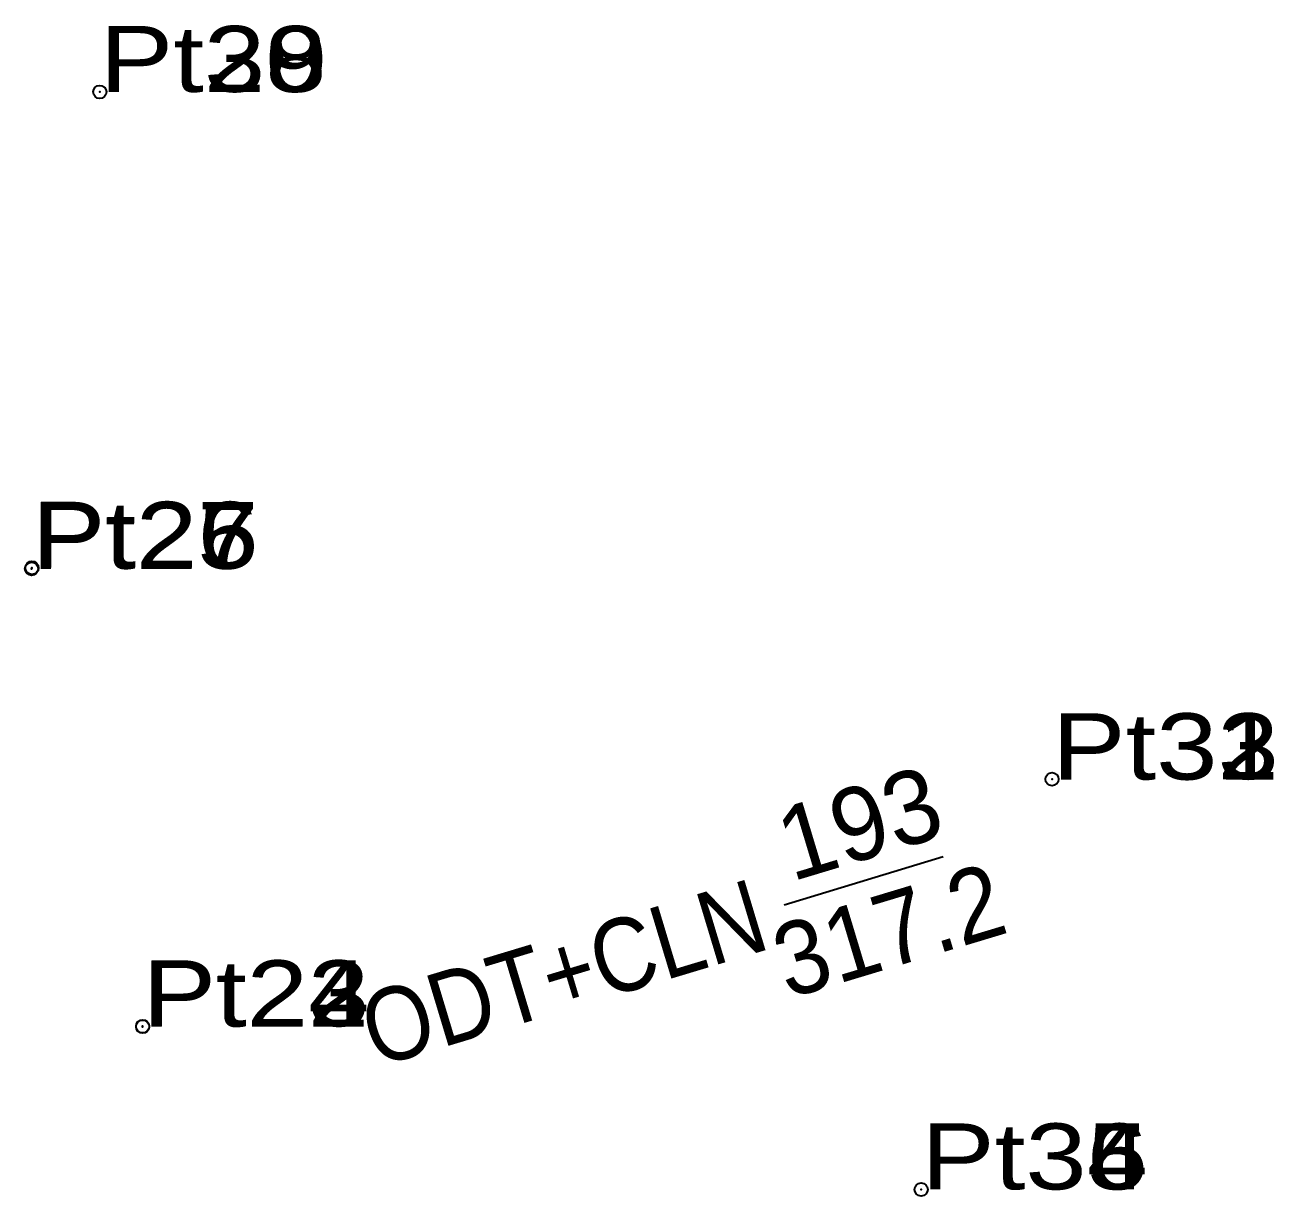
# Model space of a CAD drawing. Header units: metres. Extents: x 551153 to 553021, y 1838448 to 1841038.
# Drawn here: x 552159.94 to 552194.02, y 1839643.26 to 1839675.21 of the extents above; entities that cross this region are included whole.
import ezdxf
from ezdxf.enums import TextEntityAlignment as Align

# ---------------------------------------------------------------- set-up
doc = ezdxf.new("R2010")
doc.units = ezdxf.units.M
doc.header["$LTSCALE"] = 0.72
doc.header["$PDMODE"] = 32
doc.header["$PDSIZE"] = 0.36
doc.layers.add('12', color=7, linetype='Continuous')
doc.layers.add('7', color=7, linetype='Continuous')
doc.layers.add('13', color=7, linetype='Continuous', lineweight=25)

msp = doc.modelspace()

# ---------------------------------------------------------------- linework, layer by layer
at = {"layer": '13'}
msp.add_line((552180.65, 1839651.2), (552184.99, 1839652.52), dxfattribs=at)
at = {"layer": '7'}
for p in [(552161.98, 1839673.38), (552160.12, 1839660.37), (552160.13, 1839660.4), (552160.13, 1839660.39), (552187.96, 1839654.63), (552163.15, 1839647.89), (552163.15, 1839647.88), (552184.39, 1839643.44)]:
    msp.add_point(p, dxfattribs=at)

# ---------------------------------------------------------------- texts
at = {"layer": '12', "width": 1.25}
for s, p in [('Pt28', (552161.98, 1839673.38)), ('Pt29', (552161.98, 1839673.38)), ('Pt30', (552161.98, 1839673.38)), ('Pt27', (552160.12, 1839660.39)), ('Pt25', (552160.12, 1839660.37)), ('Pt26', (552160.13, 1839660.4)), ('Pt32', (552187.96, 1839654.63)), ('Pt33', (552187.96, 1839654.63)), ('Pt31', (552187.96, 1839654.62)), ('Pt22', (552163.14, 1839647.88)), ('Pt23', (552163.15, 1839647.89)), ('Pt24', (552163.15, 1839647.89)), ('Pt34', (552184.39, 1839643.44)), ('Pt35', (552184.39, 1839643.44)), ('Pt36', (552184.39, 1839643.44))]:
    msp.add_text(s, height=1.8, dxfattribs=at).set_placement(p)
at = {"layer": '13'}
msp.add_text('193', height=2, rotation=16.791, dxfattribs=at).set_placement((552182.991, 1839652.477), align=Align.CENTER)
at = {"layer": '13', "width": 0.95}
msp.add_text('317.2', height=2, rotation=16.791, dxfattribs=at).set_placement((552183.796, 1839649.55), align=Align.CENTER)
at = {"layer": '13', "width": 0.9}
msp.add_text('ODT+CLN ', height=2, rotation=16.791, dxfattribs=at).set_placement((552180.972, 1839650.217), align=Align.RIGHT)

doc.saveas('drawing.dxf')
